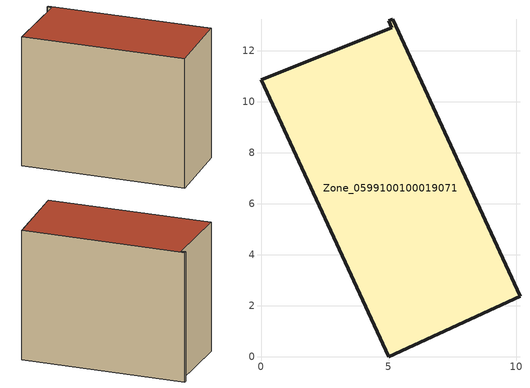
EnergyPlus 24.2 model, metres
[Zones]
Zone_0599100100019071
 floor ground (C_G): 5.16,13.23 10.14,2.37 5,0 0,10.87 5.12,12.89 4.99,13.17 z0
 wall outside (C_F): 5,0 10.14,2.37 5.16,13.23 4.99,13.17 5.12,12.89 0,10.87 5,0 z0:9.74
 roof outside (C_R): 10.14,2.37 5.16,13.23 4.99,13.17 5.12,12.89 0,10.87 5,0 z9.74
[BUILDING]
Pand.0599100100019071: North Axis=0; Terrain=City; Loads Convergence Tolerance Value=0.04; Temperature Convergence Tolerance Value=0.4; Solar Distribution=FullExterior; Maximum Number of Warmup Days=25; Minimum Number of Warmup Days=1
[Site:Location]
Rotterdam.The.Hague.AP_ZH_NLD Design_Conditions: Latitude=51.96; Longitude=4.45; Time Zone=1; Elevation=-4.5
[SITE:GROUNDTEMPERATURE:BUILDINGSURFACE]
18, 18, 18, 18, 18, 18, 18, 18, 18, 18, 18, 18
[MATERIAL] Thermal Absorptance=0.9; Solar Absorptance=0.7; Visible Absorptance=0.7
Name | Roughness | Thickness | Conductivity | Density | Specific Heat
G.TI.2015-2018 | MediumSmooth | 0.15 | 0.0428571 | 540 | 1210
F.TI.2015-2018 | Rough | 0.3 | 0.0666667 | 1920 | 840
R.TI.2015-2018 | MediumRough | 0.2 | 0.0333333 | 1500 | 1000
[CONSTRUCTION]
C_G: G.TI.2015-2018
C_F: F.TI.2015-2018
C_R: R.TI.2015-2018
[ZONE]
Zone_0599100100019071: Type=1; Multiplier=1; Ceiling Height=Autocalculate; Volume=Autocalculate; Floor Area=autocalculate; Part of Total Floor Area=Yes
[ZONEINFILTRATION:DESIGNFLOWRATE]
Infil_Zone_0599100100019071: Zone or ZoneList or Space or SpaceList=Zone_0599100100019071; Schedule=AlwaysOn; Design Flow Rate Calculation Method=Flow/Area; Flow Rate per Floor Area=0.0015; Constant Term Coefficient=1; Temperature Term Coefficient=0; Velocity Term Coefficient=0; Velocity Squared Term Coefficient=0
[HVACTEMPLATE:ZONE:IDEALLOADSAIRSYSTEM]
Zone_0599100100019071: Maximum Heating Supply Air Temperature=50; Minimum Cooling Supply Air Temperature=13; Maximum Heating Supply Air Humidity Ratio=0.0156; Minimum Cooling Supply Air Humidity Ratio=0.0077; Heating Limit=NoLimit; Cooling Limit=NoLimit; Dehumidification Control Type=ConstantSensibleHeatRatio; Cooling Sensible Heat Ratio=0.7; Dehumidification Setpoint=60; Humidification Control Type=None; Humidification Setpoint=30; Outdoor Air Method=None; Outdoor Air Flow Rate per Person=0.00944; Outdoor Air Flow Rate per Zone Floor Area=0; Outdoor Air Flow Rate per Zone=0; Demand Controlled Ventilation Type=None; Outdoor Air Economizer Type=NoEconomizer; Heat Recovery Type=None; Sensible Heat Recovery Effectiveness=0.7; Latent Heat Recovery Effectiveness=0.65
[ZONECONTROL:THERMOSTAT]
ThermostatControl_Zone_0599100100019071: Zone or ZoneList=Zone_0599100100019071; Control Type Schedule=DualSetpointControlType; Control 1=Thermostat_Zone_0599100100019071; Temperature Difference Between Cutout And Setpoint=0
[THERMOSTATSETPOINT:DUALSETPOINT]
Thermostat_Zone_0599100100019071: Heating Setpoint Temperature Schedule=HeatingSetpoint_Zone_0599100100019071; Cooling Setpoint Temperature Schedule=CoolingSetpoint_Zone_0599100100019071
[SCHEDULE:COMPACT]
HeatingSetpoint_Zone_0599100100019071: Through: 12/31, For: AllDays, Until: 24:00, 21
CoolingSetpoint_Zone_0599100100019071: Through: 12/31, For: AllDays, Until: 24:00, 24
DualSetpointControlType: Through: 12/31, For: AllDays, Until: 24:00, 4
AlwaysOn: Through: 12/31, For: AllDays, Until: 24:00, 1
